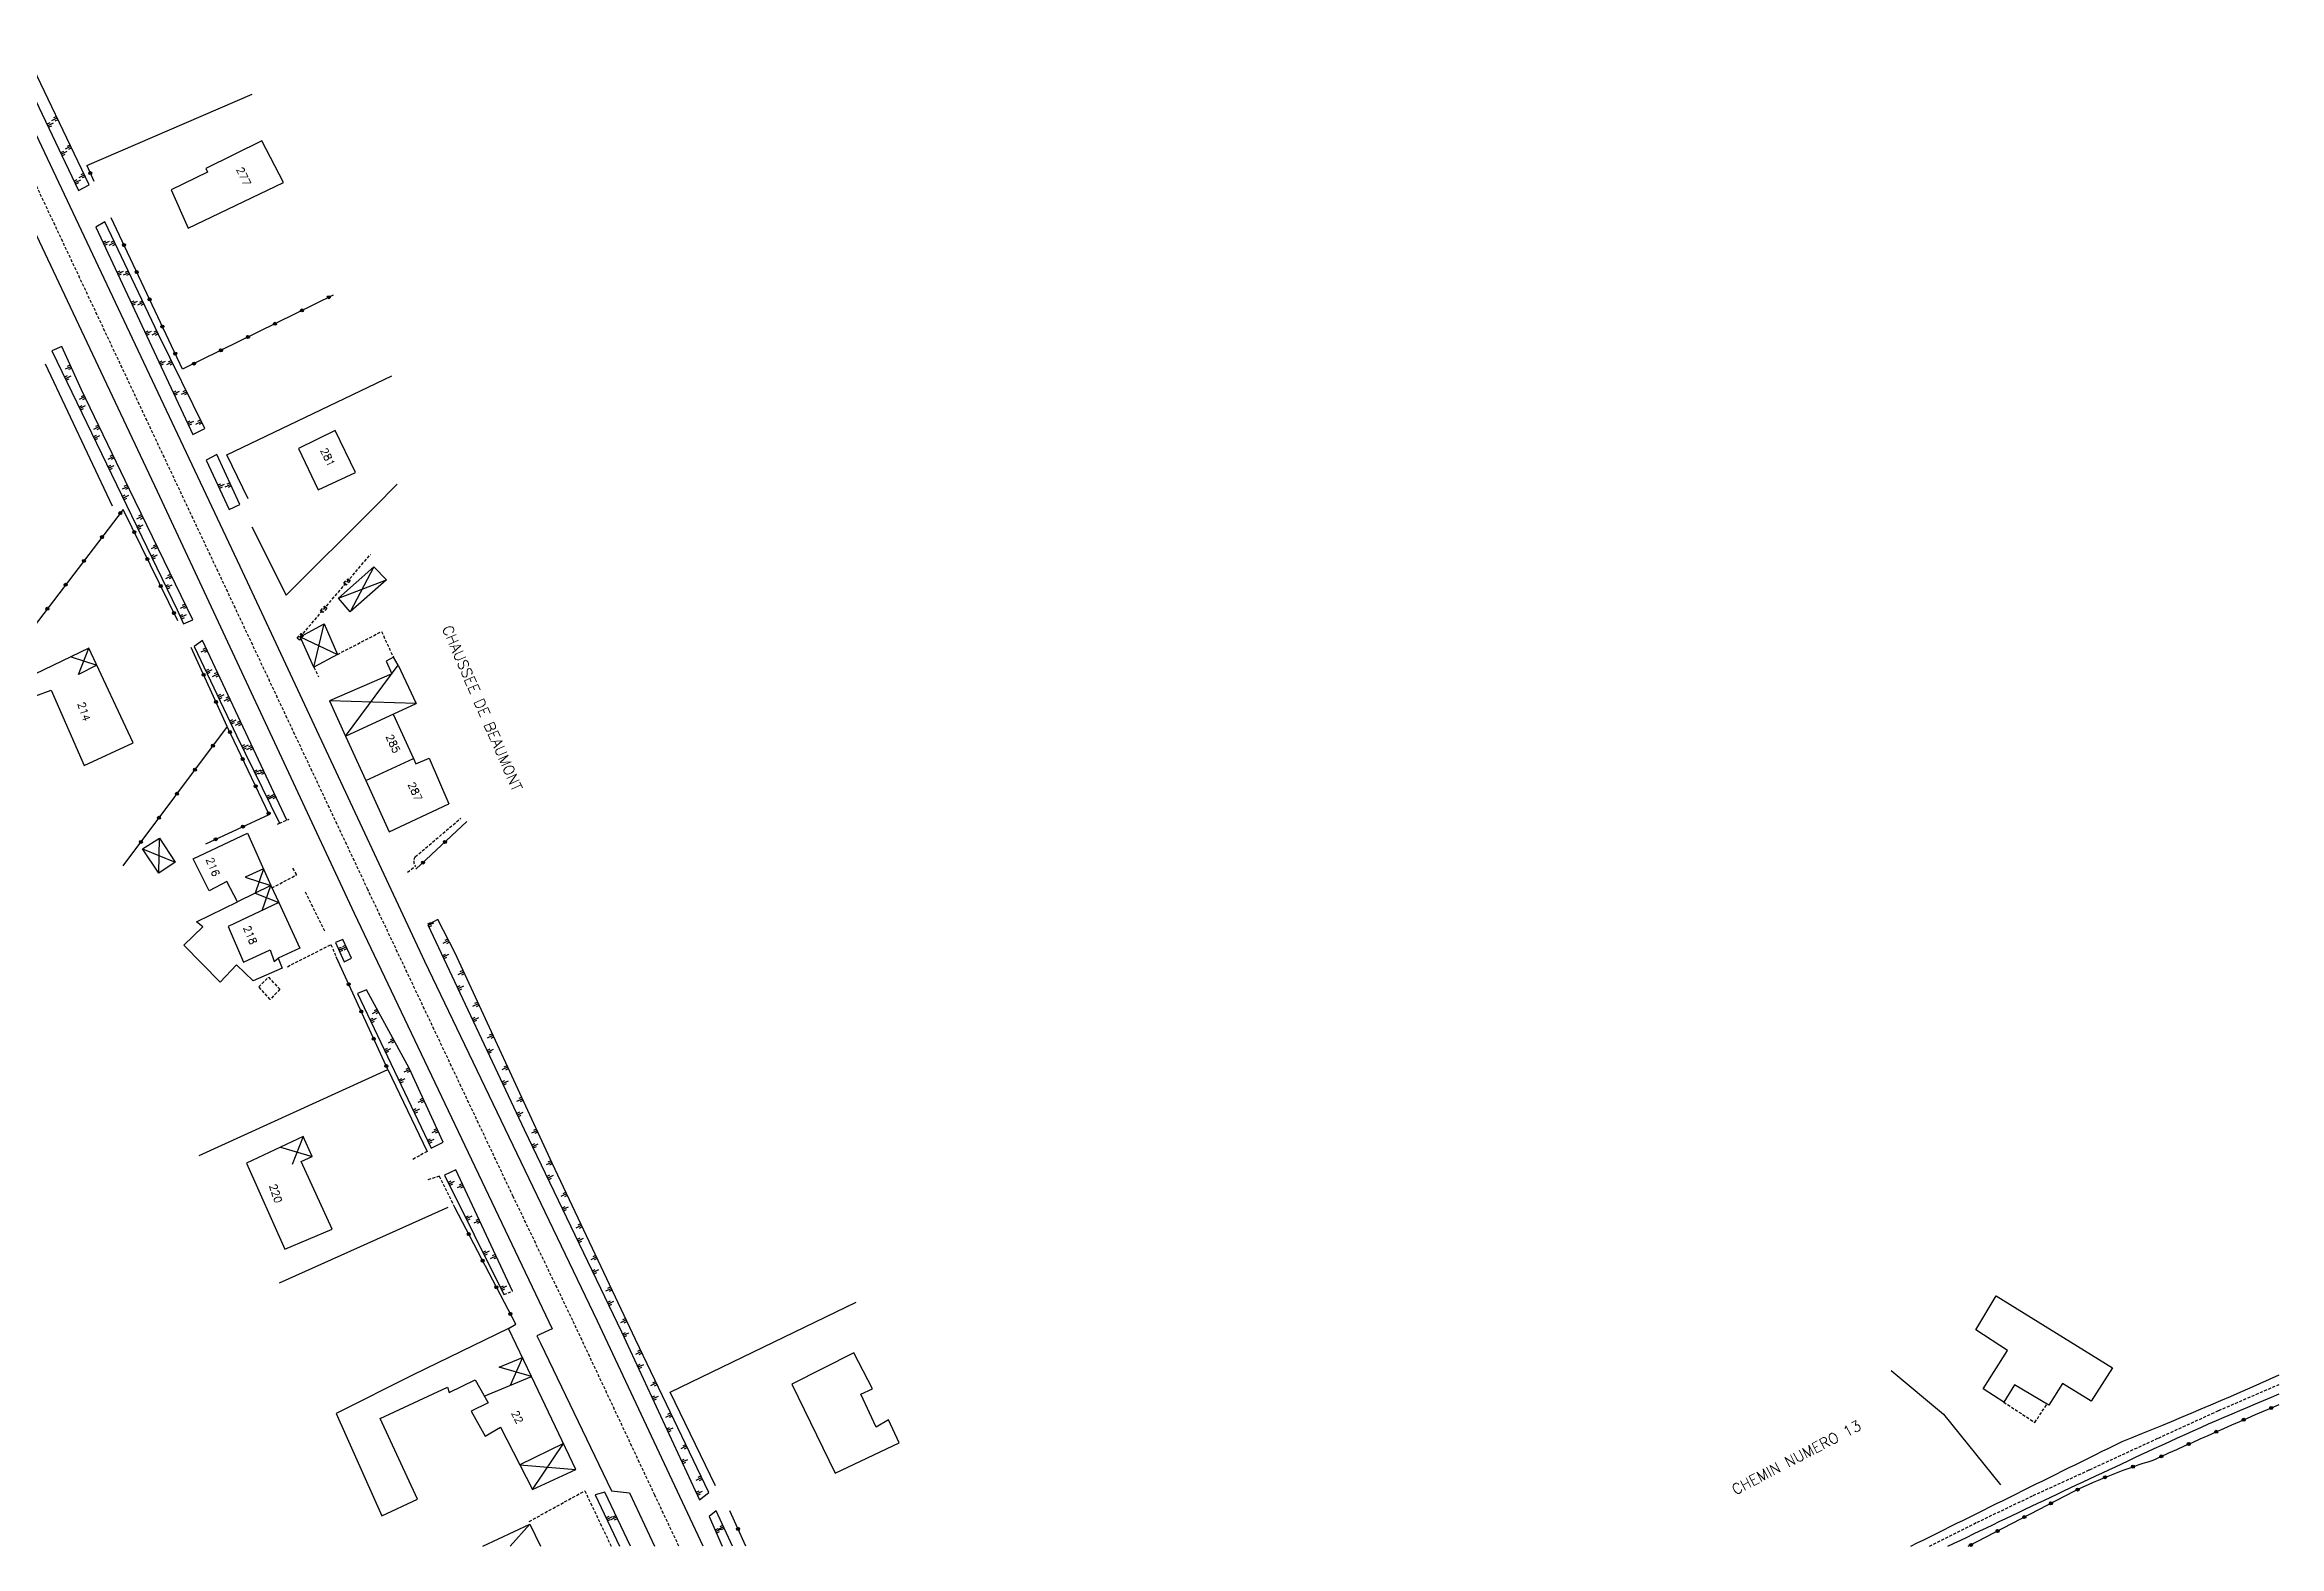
# Model space of a CAD drawing. Header units: millimetres. Extents: x 123000 to 124000, y 124000 to 125000.
# Drawn here: x 123628 to 124000, y 124000 to 124250 of the extents above; entities that cross this region are included whole.
import ezdxf
from ezdxf.enums import TextEntityAlignment as Align

# ---------------------------------------------------------------- set-up
doc = ezdxf.new("R2010")
doc.units = ezdxf.units.MM
doc.linetypes.add('DASHED', pattern=[0.75, 0.5, -0.25])
for name, color, linetype in [('w0001', 6, 'DASHED'), ('w0008', 7, 'CONTINUOUS'), ('w0100', 7, 'CONTINUOUS'), ('w0112', 1, 'DASHED'), ('W0211', 2, 'CONTINUOUS'), ('W0310', 3, 'CONTINUOUS'), ('w0322', 7, 'CONTINUOUS'), ('w0989', 7, 'CONTINUOUS'), ('w0991', 7, 'CONTINUOUS')]:
    doc.layers.add(name, color=color, linetype=linetype)
doc.styles.get("Standard").update_dxf_attribs({"font": 'romans.shx', "width": 0.85})

msp = doc.modelspace()

# ---------------------------------------------------------------- linework, layer by layer
at = {"layer": 'w0001'}
for points in [[(123733.6, 124000), (123729.6, 124008.49), (123715.92, 124037.59), (123706.02, 124058.21), (123681.82, 124109.34), (123650.51, 124175.81), (123624.26, 124231.57), (123615.55, 124250)], [(123941.75, 124000), (123949.68, 124003.99), (123959.04, 124008.45), (123968.43, 124012.74), (123979.87, 124018.02), (123989.92, 124022.61), (124000, 124026.96)]]:
    msp.add_lwpolyline(points, dxfattribs=at)
at = {"layer": 'w0008'}
for points in [[(123611.61, 124250), (123646.77, 124175.64), (123679.54, 124105.41), (123712.52, 124036.21), (123709.97, 124035.02), (123710.55, 124033.82), (123722.36, 124009.25), (123725.35, 124008.89), (123729.54, 124000)], [(123737.66, 124000), (123720.03, 124037.46), (123691.29, 124097.37), (123660.54, 124163.15), (123619.49, 124250)]]:
    msp.add_lwpolyline(points, dxfattribs=at)
for points in [[(123938.64, 124000, -0.000941), (123973.84, 124017.44, 0.010143), (124000, 124028.55, 0.010143)], [(123944.82, 124000, -0.00352), (123979.17, 124016.26, -0.011556), (124000, 124025.37, -0.011556)]]:
    msp.add_lwpolyline(points, format="xyb", dxfattribs=at)
at = {"layer": 'w0100'}
for points in [[(123651.9, 124219.47), (123667.79, 124227.03), (123664.16, 124233.98), (123654.85, 124229.37), (123655.15, 124228.77), (123649.1, 124225.82), (123651.9, 124219.47)], [(123670.29, 124182.78), (123673.57, 124175.89), (123679.77, 124178.75), (123676.38, 124185.74), (123670.29, 124182.78)], [(123676.91, 124157.84), (123682.83, 124163.06), (123684.92, 124160.89), (123678.87, 124155.58), (123676.91, 124157.84), (123684.92, 124160.89)], [(123682.83, 124163.06), (123678.87, 124155.58)], [(123670.55, 124151.4), (123674.55, 124153.58), (123676.78, 124148.49), (123672.85, 124146.36), (123670.55, 124151.4), (123676.78, 124148.49)], [(123672.85, 124146.36), (123674.55, 124153.58)], [(123634.61, 124129.97), (123642.77, 124133.79), (123635.39, 124149.53), (123624.89, 124144.5), (123626.38, 124141.52), (123629.08, 124142.51), (123634.61, 124129.97)], [(123632.43, 124148.11), (123636.71, 124146.71), (123633.63, 124145.12)], [(123633.63, 124145.12), (123635.39, 124149.53)], [(123686.89, 124146.68), (123686.06, 124148.02), (123684.85, 124147.38), (123685.83, 124145.25), (123675.43, 124140.77)], [(123689.88, 124140.32), (123675.43, 124140.77), (123678.1, 124134.85), (123686.89, 124146.68), (123689.88, 124140.32)], [(123678.1, 124134.85), (123689.88, 124140.32)], [(123686.01, 124138.53), (123689.43, 124131.14)], [(123678.1, 124134.85), (123681.5, 124127.48)], [(123681.5, 124127.48), (123689.43, 124131.14)], [(123689.43, 124131.14), (123689.8, 124130.25), (123692.03, 124131.23), (123695.28, 124123.59)], [(123681.5, 124127.48), (123685.38, 124118.95)], [(123685.38, 124118.95), (123695.28, 124123.59)], [(123644.28, 124116.1), (123647.14, 124117.87), (123649.73, 124113.92), (123647, 124112.08), (123644.28, 124116.1), (123649.73, 124113.92)], [(123647, 124112.08), (123647.14, 124117.87)], [(123652.76, 124114.45), (123661.8, 124118.73), (123665.66, 124110.01), (123667.02, 124107.21), (123670.5, 124099.56), (123666.87, 124097.92), (123667.58, 124096.23), (123662.72, 124094.16), (123659.96, 124096.82), (123657.23, 124093.93), (123651.21, 124100.08), (123654.33, 124103.13), (123653.32, 124103.97), (123660.12, 124107.32), (123658.33, 124110.7), (123655.38, 124109.14), (123652.76, 124114.45)], [(123664.44, 124112.77), (123663.07, 124108.76), (123667.02, 124107.21), (123658.59, 124103.17)], [(123664.44, 124112.77), (123661.41, 124111.41), (123665.66, 124110.01), (123660.12, 124107.32)], [(123664.22, 124105.87), (123665.66, 124110.01)], [(123658.59, 124103.17), (123661.12, 124097.24), (123665.58, 124099.28), (123666.2, 124097.36), (123666.87, 124097.92)], [(123668, 124049.44), (123675.85, 124052.82), (123670.71, 124064.04), (123672.53, 124064.91), (123671.04, 124068.22), (123661.64, 124063.77), (123668, 124049.44)], [(123667.3, 124066.45), (123672.53, 124064.91)], [(123671.04, 124068.22), (123669.22, 124063.56)], [(123952.85, 124041.67), (123972.22, 124029.7), (123968.66, 124024.16), (123963.9, 124027.08), (123961.61, 124023.5), (123955.92, 124026.87), (123954.14, 124024), (123950.7, 124026.19), (123954.77, 124032.61), (123949.49, 124036.05), (123952.85, 124041.67)], [(123709.21, 124009.44), (123716.46, 124012.81), (123709.06, 124028.28), (123705.24, 124036.28), (123689.36, 124028.55), (123676.53, 124022.09), (123684.13, 124005.05), (123690.09, 124007.83), (123683.88, 124021.25), (123695.05, 124026.51), (123695.35, 124025.61), (123699.66, 124027.7), (123701.83, 124023.87), (123699.02, 124022.49), (123701.36, 124018.36), (123703.88, 124019.82), (123709.21, 124009.44), (123714.39, 124017.13), (123707.09, 124013.56), (123716.46, 124012.81)], [(123759.6, 124012.19), (123770.28, 124017.22), (123768.46, 124021.04), (123766.44, 124019.85), (123763.87, 124025.31), (123765.82, 124026.19), (123762.74, 124032.22), (123752.37, 124027.01), (123759.6, 124012.19)], [(123701.19, 124025), (123709.06, 124028.28), (123703.7, 124029.81), (123707.55, 124031.45), (123705.5, 124026.79)], [(123935.4, 124029.26), (123944.12, 124022.02), (123953.59, 124010.21)], [(123700.98, 124000), (123708.76, 124003.7), (123710.54, 124000)], [(123705.49, 124000), (123708.76, 124003.7)]]:
    msp.add_lwpolyline(points, dxfattribs=at)
at = {"layer": 'w0112'}
for p, q in [((123677.83, 124160.33), (123678.48, 124161.09)), ((123678.21, 124160.01), (123677.83, 124160.33)), ((123678.86, 124160.77), (123678.21, 124160.01)), ((123678.48, 124161.09), (123678.86, 124160.77)), ((123673.94, 124155.77), (123674.59, 124156.53)), ((123674.32, 124155.44), (123673.94, 124155.77)), ((123674.97, 124156.2), (123674.32, 124155.44)), ((123674.59, 124156.53), (123674.97, 124156.2)), ((123670.05, 124151.2), (123670.69, 124151.96)), ((123670.43, 124150.88), (123670.05, 124151.2)), ((123671.07, 124151.64), (123670.43, 124150.88)), ((123670.69, 124151.96), (123671.07, 124151.64))]:
    msp.add_line(p, q, dxfattribs=at)
for points in [[(123670.55, 124151.4), (123682.24, 124165.12)], [(123676.78, 124148.49), (123684.09, 124152.29), (123686.06, 124148.02)], [(123672.85, 124146.36), (123673.6, 124144.77)], [(123666.77, 124120.23), (123667.1, 124120.39), (123668.73, 124121.06)], [(123665.85, 124109.61), (123669.98, 124111.8), (123669.3, 124112.97)], [(123671.38, 124108.95), (123674.62, 124102.43)], [(123668.45, 124096.5), (123675.68, 124100.18), (123676.54, 124098.13)], [(123663.65, 124093.14), (123665.28, 124094.73), (123667.16, 124092.73), (123665.58, 124091.06), (123663.65, 124093.14)], [(123691.7, 124065.75), (123689.23, 124064.37)], [(123696.29, 124056.42), (123693.74, 124061.62), (123691.64, 124060.98)], [(123704.46, 124041.92), (123705.92, 124042.47)], [(123954.14, 124024), (123959.31, 124020.61), (123961.32, 124023.67)], [(123708.67, 124004.13), (123717.92, 124009.24), (123722.32, 124000)]]:
    msp.add_lwpolyline(points, dxfattribs=at)
msp.add_lwpolyline([(123688.42, 124112.23), (123689.76, 124113.25, -0.380626), (123689.72, 124114.79), (123697.3, 124121.23)], format="xyb", dxfattribs=at)
at = {"layer": 'W0211'}
for p, q in [((123628.88, 124236.98), (123628.43, 124236.77)), ((123629.46, 124236.93), (123628.55, 124236.5)), ((123629.13, 124236.46), (123628.68, 124236.24)), ((123629.21, 124237.38), (123630.11, 124237.81)), ((123629.54, 124237.86), (123629.99, 124238.07)), ((123629.79, 124237.34), (123630.24, 124237.55)), ((123631.48, 124232.64), (123632.38, 124233.08)), ((123631.81, 124233.12), (123632.26, 124233.34)), ((123632.05, 124232.6), (123632.51, 124232.82)), ((123631.14, 124232.24), (123630.68, 124232.02)), ((123631.71, 124232.19), (123630.81, 124231.76)), ((123631.38, 124231.72), (123630.93, 124231.5)), ((123633.39, 124227.5), (123632.94, 124227.28)), ((123633.97, 124227.45), (123633.06, 124227.02)), ((123633.64, 124226.98), (123633.19, 124226.76)), ((123633.75, 124227.91), (123634.65, 124228.34)), ((123634.07, 124228.38), (123634.52, 124228.6)), ((123634.32, 124227.86), (123634.77, 124228.08)), ((123638.17, 124217.3), (123637.72, 124217.09)), ((123638.75, 124217.25), (123637.84, 124216.83)), ((123638.42, 124216.78), (123637.96, 124216.57)), ((123638.76, 124216.64), (123639.67, 124217.07)), ((123639.09, 124217.11), (123639.54, 124217.33)), ((123639.34, 124216.59), (123639.79, 124216.81)), ((123640.51, 124212.31), (123640.06, 124212.09)), ((123641.08, 124212.26), (123640.18, 124211.83)), ((123640.75, 124211.78), (123640.3, 124211.57)), ((123641.14, 124211.66), (123642.04, 124212.09)), ((123641.47, 124212.13), (123641.92, 124212.35)), ((123641.71, 124211.61), (123642.17, 124211.83)), ((123642.85, 124207.31), (123642.39, 124207.1)), ((123643.42, 124207.26), (123642.52, 124206.84)), ((123643.09, 124206.79), (123642.64, 124206.57)), ((123643.51, 124206.68), (123644.42, 124207.11)), ((123643.84, 124207.15), (123644.29, 124207.37)), ((123644.09, 124206.63), (123644.54, 124206.85)), ((123645.18, 124202.31), (123644.73, 124202.1)), ((123645.76, 124202.26), (123644.85, 124201.84)), ((123645.43, 124201.79), (123644.98, 124201.58)), ((123645.89, 124201.7), (123646.79, 124202.13)), ((123646.22, 124202.17), (123646.67, 124202.39)), ((123646.46, 124201.65), (123646.92, 124201.87)), ((123631.5, 124196.01), (123632.41, 124196.42)), ((123631.84, 124196.47), (123632.29, 124196.68)), ((123632.07, 124195.95), (123632.53, 124196.15)), ((123647.52, 124197.31), (123647.07, 124197.1)), ((123648.1, 124197.26), (123647.19, 124196.84)), ((123647.77, 124196.79), (123647.31, 124196.58)), ((123648.33, 124196.74), (123649.23, 124197.18)), ((123648.65, 124197.22), (123649.1, 124197.44)), ((123648.91, 124196.7), (123649.35, 124196.92)), ((123631.79, 124194.86), (123631.34, 124194.64)), ((123632.37, 124194.82), (123631.47, 124194.38)), ((123632.04, 124194.34), (123631.59, 124194.12)), ((123634.13, 124191.44), (123634.58, 124191.66)), ((123649.86, 124192.32), (123649.41, 124192.1)), ((123650.43, 124192.27), (123649.53, 124191.84)), ((123650.1, 124191.79), (123649.65, 124191.58)), ((123650.77, 124191.79), (123651.67, 124192.23)), ((123651.09, 124192.27), (123651.54, 124192.49)), ((123651.35, 124191.75), (123651.79, 124191.97)), ((123634.19, 124189.89), (123633.74, 124189.67)), ((123633.8, 124190.97), (123634.71, 124191.4)), ((123634.77, 124189.85), (123633.87, 124189.41)), ((123634.44, 124189.37), (123633.99, 124189.15)), ((123634.38, 124190.92), (123634.83, 124191.14)), ((123636.59, 124184.92), (123636.14, 124184.71)), ((123636.19, 124185.99), (123637.09, 124186.42)), ((123637.17, 124184.88), (123636.26, 124184.45)), ((123636.84, 124184.4), (123636.39, 124184.19)), ((123636.51, 124186.47), (123636.96, 124186.68)), ((123636.76, 124185.95), (123637.21, 124186.16)), ((123652.2, 124187.32), (123651.74, 124187.11)), ((123652.77, 124187.27), (123651.87, 124186.85)), ((123652.44, 124186.8), (123651.99, 124186.58)), ((123653.21, 124186.84), (123654.11, 124187.28)), ((123653.53, 124187.32), (123653.98, 124187.54)), ((123653.79, 124186.8), (123654.23, 124187.02)), ((123638.57, 124181.01), (123639.47, 124181.45)), ((123638.9, 124181.49), (123639.35, 124181.71)), ((123639.15, 124180.97), (123639.6, 124181.19)), ((123638.99, 124179.95), (123638.54, 124179.74)), ((123639.56, 124179.91), (123638.66, 124179.48)), ((123639.24, 124179.43), (123638.79, 124179.22)), ((123641.28, 124176.51), (123641.73, 124176.73)), ((123657.31, 124176.85), (123656.85, 124176.64)), ((123657.88, 124176.8), (123656.97, 124176.38)), ((123658.04, 124176.39), (123658.95, 124176.8)), ((123658.38, 124176.86), (123658.83, 124177.07)), ((123641.39, 124174.99), (123640.94, 124174.77)), ((123640.95, 124176.04), (123641.86, 124176.47)), ((123641.96, 124174.94), (123641.06, 124174.51)), ((123641.64, 124174.47), (123641.19, 124174.25)), ((123641.53, 124175.99), (123641.98, 124176.21)), ((123657.55, 124176.33), (123657.1, 124176.12)), ((123658.62, 124176.33), (123659.07, 124176.54)), ((123643.79, 124170.02), (123643.34, 124169.8)), ((123643.37, 124171.07), (123644.27, 124171.51)), ((123644.37, 124169.98), (123643.47, 124169.54)), ((123644.04, 124169.5), (123643.59, 124169.28)), ((123643.7, 124171.55), (123644.14, 124171.77)), ((123643.95, 124171.03), (123644.4, 124171.25)), ((123645.79, 124166.11), (123646.69, 124166.55)), ((123646.12, 124166.59), (123646.56, 124166.81)), ((123646.37, 124166.07), (123646.82, 124166.29)), ((123646.19, 124165.05), (123645.74, 124164.83)), ((123646.77, 124165.01), (123645.87, 124164.57)), ((123646.44, 124164.53), (123645.99, 124164.32)), ((123648.54, 124161.63), (123648.98, 124161.85)), ((123648.6, 124160.09), (123648.14, 124159.87)), ((123648.21, 124161.15), (123649.11, 124161.59)), ((123649.17, 124160.04), (123648.27, 124159.61)), ((123648.85, 124159.57), (123648.4, 124159.35)), ((123648.79, 124161.11), (123649.24, 124161.33)), ((123650.99, 124155.1), (123650.53, 124154.89)), ((123650.63, 124156.2), (123651.53, 124156.64)), ((123651.56, 124155.05), (123650.65, 124154.63)), ((123651.23, 124154.58), (123650.77, 124154.37)), ((123650.96, 124156.68), (123651.41, 124156.89)), ((123651.21, 124156.16), (123651.66, 124156.38)), ((123654.08, 124148.89), (123654.99, 124149.32)), ((123654.41, 124149.37), (123654.87, 124149.58)), ((123654.66, 124148.84), (123655.11, 124149.06)), ((123655.27, 124145.98), (123654.82, 124145.76)), ((123655.84, 124145.94), (123654.94, 124145.5)), ((123655.52, 124145.46), (123655.07, 124145.24)), ((123655.98, 124144.83), (123656.89, 124145.26)), ((123656.31, 124145.31), (123656.77, 124145.52)), ((123656.56, 124144.78), (123657.01, 124144.99)), ((123657.28, 124141.79), (123656.83, 124141.57)), ((123657.85, 124141.74), (123656.95, 124141.31)), ((123657.53, 124141.26), (123657.08, 124141.05)), ((123657.88, 124140.77), (123658.79, 124141.2)), ((123658.21, 124141.25), (123658.67, 124141.46)), ((123658.46, 124140.72), (123658.91, 124140.93)), ((123659.29, 124137.59), (123658.84, 124137.37)), ((123659.86, 124137.55), (123658.96, 124137.11)), ((123659.54, 124137.07), (123659.09, 124136.85)), ((123659.78, 124136.71), (123660.69, 124137.14)), ((123660.11, 124137.18), (123660.57, 124137.4)), ((123660.36, 124136.66), (123660.81, 124136.87)), ((123661.31, 124133.41), (123660.86, 124133.19)), ((123661.88, 124133.37), (123660.98, 124132.93)), ((123661.56, 124132.89), (123661.11, 124132.67)), ((123661.69, 124132.65), (123662.59, 124133.08)), ((123662.02, 124133.13), (123662.47, 124133.34)), ((123662.26, 124132.6), (123662.72, 124132.81)), ((123663.35, 124129.23), (123662.9, 124129.01)), ((123663.92, 124129.19), (123663.02, 124128.75)), ((123663.6, 124128.71), (123663.15, 124128.49)), ((123663.59, 124128.59), (123664.5, 124129.02)), ((123663.92, 124129.07), (123664.37, 124129.28)), ((123664.17, 124128.54), (123664.62, 124128.76)), ((123665.38, 124125.05), (123664.93, 124124.83)), ((123665.96, 124125.01), (123665.06, 124124.57)), ((123665.5, 124124.53), (123666.4, 124124.96)), ((123665.83, 124125.01), (123666.28, 124125.22)), ((123666.07, 124124.49), (123666.52, 124124.7)), ((123665.64, 124124.53), (123665.19, 124124.31)), ((123692.19, 124103.8), (123691.74, 124103.59)), ((123692.77, 124103.76), (123691.87, 124103.33)), ((123692.44, 124103.28), (123691.99, 124103.07)), ((123677.35, 124099.7), (123676.89, 124099.5)), ((123677.92, 124099.64), (123677, 124099.23)), ((123677.58, 124099.17), (123677.12, 124098.97)), ((123677.3, 124099.37), (123678.2, 124099.8)), ((123677.63, 124099.85), (123678.08, 124100.06)), ((123677.87, 124099.32), (123678.33, 124099.53)), ((123694.36, 124100.4), (123695.25, 124100.86)), ((123694.67, 124100.89), (123695.12, 124101.12)), ((123694.94, 124100.37), (123695.38, 124100.6)), ((123694.67, 124098.54), (123694.22, 124098.33)), ((123695.25, 124098.5), (123694.34, 124098.07)), ((123694.92, 124098.02), (123694.47, 124097.81)), ((123696.87, 124095.2), (123697.78, 124095.62)), ((123697.2, 124095.68), (123697.66, 124095.89)), ((123697.44, 124095.15), (123697.9, 124095.36)), ((123697.15, 124093.29), (123696.7, 124093.07)), ((123697.73, 124093.24), (123696.82, 124092.81)), ((123697.4, 124092.76), (123696.95, 124092.55)), ((123682.64, 124087.89), (123682.19, 124087.68)), ((123683.22, 124087.85), (123682.31, 124087.42)), ((123682.61, 124088.71), (123683.49, 124089.19)), ((123682.91, 124089.21), (123683.35, 124089.44)), ((123683.19, 124088.7), (123683.62, 124088.94)), ((123699.63, 124088.03), (123699.18, 124087.81)), ((123700.21, 124087.98), (123699.3, 124087.55)), ((123699.31, 124089.93), (123700.22, 124090.35)), ((123699.88, 124087.51), (123699.42, 124087.29)), ((123699.65, 124090.4), (123700.1, 124090.61)), ((123699.89, 124089.88), (123700.34, 124090.09)), ((123682.89, 124087.37), (123682.44, 124087.16)), ((123685.26, 124083.82), (123686.14, 124084.3)), ((123685.56, 124084.31), (123686, 124084.55)), ((123685.83, 124083.8), (123686.27, 124084.04)), ((123701.76, 124084.65), (123702.66, 124085.07)), ((123702.09, 124085.13), (123702.54, 124085.34)), ((123702.33, 124084.6), (123702.79, 124084.81)), ((123685.03, 124082.87), (123684.58, 124082.65)), ((123685.61, 124082.82), (123684.71, 124082.39)), ((123685.28, 124082.35), (123684.83, 124082.13)), ((123702.11, 124082.77), (123701.66, 124082.56)), ((123702.68, 124082.72), (123701.78, 124082.29)), ((123702.35, 124082.25), (123701.9, 124082.03)), ((123704.53, 124079.85), (123704.99, 124080.06)), ((123687.42, 124077.84), (123686.97, 124077.63)), ((123688, 124077.8), (123687.1, 124077.37)), ((123687.67, 124077.32), (123687.22, 124077.11)), ((123687.86, 124078.98), (123688.77, 124079.4)), ((123688.2, 124079.45), (123688.65, 124079.66)), ((123688.44, 124078.92), (123688.89, 124079.13)), ((123704.59, 124077.51), (123704.13, 124077.3)), ((123704.2, 124079.38), (123705.11, 124079.8)), ((123705.16, 124077.46), (123704.26, 124077.04)), ((123704.83, 124076.99), (123704.38, 124076.77)), ((123704.78, 124079.33), (123705.23, 124079.54)), ((123689.82, 124072.82), (123689.36, 124072.6)), ((123690.39, 124072.77), (123689.49, 124072.34)), ((123690.19, 124073.92), (123691.1, 124074.34)), ((123690.53, 124074.39), (123690.98, 124074.6)), ((123690.77, 124073.87), (123691.22, 124074.08)), ((123706.64, 124074.1), (123707.55, 124074.52)), ((123706.98, 124074.58), (123707.43, 124074.79)), ((123707.22, 124074.05), (123707.67, 124074.26)), ((123690.06, 124072.29), (123689.61, 124072.08)), ((123692.52, 124068.87), (123693.43, 124069.28)), ((123692.85, 124069.34), (123693.31, 124069.55)), ((123693.09, 124068.81), (123693.55, 124069.02)), ((123707.07, 124072.25), (123706.61, 124072.04)), ((123707.64, 124072.2), (123706.74, 124071.78)), ((123707.31, 124071.73), (123706.86, 124071.52)), ((123709.09, 124068.83), (123710, 124069.25)), ((123709.42, 124069.3), (123709.87, 124069.51)), ((123709.66, 124068.78), (123710.12, 124068.99)), ((123692.21, 124067.79), (123691.76, 124067.58)), ((123692.78, 124067.74), (123691.88, 124067.32)), ((123692.46, 124067.27), (123692, 124067.05)), ((123709.56, 124067.01), (123709.11, 124066.79)), ((123710.14, 124066.96), (123709.24, 124066.53)), ((123709.81, 124066.48), (123709.36, 124066.27)), ((123711.53, 124063.55), (123712.44, 124063.97)), ((123712.08, 124061.76), (123711.63, 124061.55)), ((123712.65, 124061.72), (123711.75, 124061.29)), ((123711.86, 124064.03), (123712.32, 124064.24)), ((123712.11, 124063.5), (123712.56, 124063.71)), ((123695.63, 124060.8), (123695.19, 124060.57)), ((123696.21, 124060.76), (123695.32, 124060.31)), ((123695.89, 124060.28), (123695.44, 124060.06)), ((123696.75, 124059.72), (123697.65, 124060.14)), ((123697.08, 124060.19), (123697.53, 124060.4)), ((123697.32, 124059.67), (123697.78, 124059.88)), ((123712.33, 124061.24), (123711.88, 124061.03)), ((123714.01, 124058.29), (123714.92, 124058.72)), ((123714.34, 124058.76), (123714.79, 124058.98)), ((123714.59, 124058.24), (123715.04, 124058.45)), ((123698.53, 124054.97), (123698.08, 124054.75)), ((123699.11, 124054.94), (123698.21, 124054.49)), ((123698.79, 124054.46), (123698.34, 124054.23)), ((123699.5, 124053.83), (123700.41, 124054.25)), ((123699.83, 124054.3), (123700.29, 124054.51)), ((123700.08, 124053.78), (123700.53, 124053.99)), ((123714.59, 124056.52), (123714.14, 124056.31)), ((123715.17, 124056.48), (123714.27, 124056.05)), ((123714.84, 124056), (123714.39, 124055.79)), ((123716.49, 124053.03), (123717.4, 124053.46)), ((123717.11, 124051.28), (123716.66, 124051.07)), ((123717.68, 124051.24), (123716.78, 124050.81)), ((123716.82, 124053.51), (123717.27, 124053.72)), ((123717.36, 124050.76), (123716.91, 124050.55)), ((123717.07, 124052.98), (123717.52, 124053.2)), ((123701.42, 124049.15), (123700.98, 124048.93)), ((123702, 124049.11), (123701.1, 124048.67)), ((123701.68, 124048.63), (123701.23, 124048.41)), ((123702.26, 124047.94), (123703.16, 124048.36)), ((123702.59, 124048.41), (123703.04, 124048.62)), ((123702.83, 124047.89), (123703.29, 124048.1)), ((123718.97, 124047.77), (123719.87, 124048.2)), ((123719.3, 124048.25), (123719.75, 124048.46)), ((123719.54, 124047.72), (123720, 124047.94)), ((123704.32, 124043.33), (123703.87, 124043.1)), ((123704.89, 124043.29), (123704, 124042.85)), ((123704.57, 124042.81), (123704.13, 124042.59)), ((123719.62, 124046.04), (123719.17, 124045.83)), ((123720.2, 124046), (123719.3, 124045.57)), ((123719.87, 124045.52), (123719.42, 124045.31)), ((123721.45, 124042.51), (123722.35, 124042.94)), ((123721.78, 124042.99), (123722.23, 124043.2)), ((123722.14, 124040.8), (123721.69, 124040.59)), ((123722.72, 124040.76), (123721.82, 124040.32)), ((123722.39, 124040.28), (123721.94, 124040.06)), ((123722.02, 124042.47), (123722.48, 124042.68)), ((123723.93, 124037.26), (123724.83, 124037.68)), ((123724.66, 124035.55), (123724.2, 124035.34)), ((123724.26, 124037.73), (123724.71, 124037.94)), ((123725.23, 124035.5), (123724.32, 124035.08)), ((123724.5, 124037.21), (123724.95, 124037.42)), ((123724.9, 124035.03), (123724.44, 124034.82)), ((123726.42, 124032), (123727.32, 124032.43)), ((123726.75, 124032.47), (123727.2, 124032.69)), ((123727, 124031.95), (123727.45, 124032.17)), ((123727.1, 124030.28), (123726.65, 124030.07)), ((123727.68, 124030.23), (123726.77, 124029.81)), ((123727.35, 124029.76), (123726.89, 124029.55)), ((123728.93, 124026.75), (123729.83, 124027.19)), ((123729.55, 124025.01), (123729.1, 124024.8)), ((123730.12, 124024.95), (123729.22, 124024.53)), ((123729.26, 124027.23), (123729.71, 124027.45)), ((123729.79, 124024.48), (123729.34, 124024.27)), ((123729.51, 124026.71), (123729.96, 124026.93)), ((123731.44, 124021.51), (123732.34, 124021.94)), ((123731.77, 124021.99), (123732.22, 124022.2)), ((123732.02, 124021.47), (123732.47, 124021.68)), ((123732, 124019.73), (123731.54, 124019.52)), ((123732.57, 124019.68), (123731.66, 124019.26)), ((123732.24, 124019.21), (123731.79, 124019)), ((123734.28, 124016.74), (123734.73, 124016.96)), ((123733.95, 124016.27), (123734.85, 124016.7)), ((123734.44, 124014.46), (123733.99, 124014.25)), ((123735.02, 124014.41), (123734.11, 124013.99)), ((123734.69, 124013.94), (123734.23, 124013.73)), ((123734.53, 124016.22), (123734.98, 124016.44)), ((123736.46, 124011.02), (123737.36, 124011.46)), ((123736.79, 124011.5), (123737.24, 124011.72)), ((123737.04, 124010.98), (123737.49, 124011.2)), ((123736.89, 124009.19), (123736.44, 124008.98)), ((123737.47, 124009.13), (123736.56, 124008.71)), ((123737.13, 124008.66), (123736.68, 124008.45)), ((123721.92, 124004.95), (123721.47, 124004.73)), ((123722.5, 124004.9), (123721.59, 124004.47)), ((123722.17, 124004.43), (123721.72, 124004.21)), ((123722.33, 124004.46), (123723.23, 124004.88)), ((123722.66, 124004.93), (123723.11, 124005.14)), ((123722.9, 124004.41), (123723.36, 124004.62)), ((123740.06, 124002.91), (123739.61, 124002.71)), ((123740.64, 124002.85), (123739.73, 124002.45)), ((123740.3, 124002.39), (123739.84, 124002.18)), ((123740.11, 124002.85), (123741.02, 124003.26)), ((123740.44, 124003.32), (123740.9, 124003.53)), ((123740.68, 124002.79), (123741.14, 124003))]:
    msp.add_line(p, q, dxfattribs=at)
for points in [[(123622.13, 124250), (123633.67, 124225.75), (123635.44, 124226.68), (123624.28, 124250)], [(123636.54, 124219.6), (123652.69, 124185.09), (123654.7, 124186.09), (123646.98, 124201.74), (123638.04, 124220.48), (123636.54, 124219.6)], [(123629.22, 124199.04), (123640.79, 124175.06), (123650.07, 124155.89), (123651.15, 124153.56), (123652.69, 124154.26), (123642.12, 124175.92), (123634.16, 124192.54), (123630.9, 124199.77), (123629.22, 124199.04)], [(123654.92, 124180.82), (123658.72, 124172.61), (123660.48, 124173.47), (123656.68, 124181.75), (123654.92, 124180.82)], [(123668.31, 124120.9), (123661.04, 124136.39), (123654.3, 124150.79), (123652.89, 124149.78)], [(123652.89, 124149.78), (123659.98, 124134.98), (123667.1, 124120.39)], [(123691.8, 124103.48), (123707.85, 124069.41), (123724.04, 124035.69), (123737.01, 124007.74), (123738.56, 124008.96), (123726.38, 124034.4), (123712.52, 124063.79), (123696.34, 124098.72), (123693.47, 124104.36), (123691.8, 124103.48)], [(123676.44, 124100.51), (123677.86, 124097.29), (123679.09, 124097.9), (123677.63, 124101.02), (123676.44, 124100.51)], [(123680.12, 124092.03), (123692.37, 124066.29), (123694.35, 124067.28), (123688.69, 124079.58), (123681.61, 124092.66), (123680.12, 124092.03)], [(123705.92, 124042.47), (123696.47, 124062.67), (123694.59, 124061.77), (123704.46, 124041.92)], [(123725.53, 124000), (123721.29, 124009), (123719.66, 124008.58), (123723.7, 124000)], [(123742.5, 124000), (123739.81, 124005.9), (123738.61, 124004.94), (123740.82, 124000)]]:
    msp.add_lwpolyline(points, dxfattribs=at)
at = {"layer": 'W0310'}
for points in [[(123635.02, 124229.9), (123662.57, 124241.77)], [(123628.08, 124196.86), (123639.23, 124173.22)], [(123661.92, 124174.38), (123658.34, 124181.73), (123685.81, 124194.86)], [(123662.5, 124169.73), (123668.23, 124158.35), (123682.91, 124173), (123686.69, 124176.82)], [(123653.72, 124065.08), (123685.15, 124079.4), (123691.7, 124065.75)], [(123667.13, 124043.85), (123695.19, 124056.48)], [(123739.71, 124010.05), (123732.13, 124025.67), (123763.08, 124040.64)]]:
    msp.add_lwpolyline(points, dxfattribs=at)
at = {"layer": 'w0322'}
for points in [[(123635.02, 124229.9), (123636.23, 124227.25)], [(123676.06, 124208.32), (123650.97, 124195.97), (123639.09, 124221.17)], [(123650.19, 124154.07), (123641.06, 124172.64), (123621.29, 124146.64), (123613.18, 124136.34)], [(123658.41, 124136.48), (123652.39, 124149.65)], [(123654.84, 124116.93), (123665.38, 124121.85), (123658.41, 124136.48), (123641.04, 124113.28)], [(123689.82, 124112.71), (123698.29, 124120.69)], [(123685.15, 124079.4), (123676.54, 124098.13)], [(123705.24, 124036.28), (123706.43, 124036.99), (123696.29, 124056.42)], [(123744.76, 124000), (123742.05, 124005.91)]]:
    msp.add_lwpolyline(points, dxfattribs=at)
msp.add_lwpolyline([(123948.2, 124000), (123965.86, 124009.17, -0.04167), (123979.02, 124014.34, -0.007773), (124000, 124023.6, -0.007773)], format="xyb", dxfattribs=at)
for centre, radius in [((123635.61, 124228.61), 0.25), ((123635.61, 124228.61), 0.15), ((123641.22, 124216.65), 0.25), ((123641.22, 124216.65), 0.15), ((123643.35, 124212.13), 0.25), ((123643.35, 124212.13), 0.15), ((123645.48, 124207.6), 0.25), ((123645.48, 124207.6), 0.15), ((123675.31, 124207.96), 0.25), ((123675.31, 124207.96), 0.15), ((123647.61, 124203.08), 0.25), ((123647.61, 124203.08), 0.15), ((123666.34, 124203.54), 0.25), ((123666.34, 124203.54), 0.15), ((123670.83, 124205.75), 0.25), ((123670.83, 124205.75), 0.15), ((123657.37, 124199.12), 0.25), ((123657.37, 124199.12), 0.15), ((123661.86, 124201.33), 0.25), ((123661.86, 124201.33), 0.15), ((123649.75, 124198.56), 0.25), ((123649.75, 124198.56), 0.15), ((123652.88, 124196.91), 0.25), ((123652.88, 124196.91), 0.15), ((123640.6, 124172.02), 0.25), ((123640.6, 124172.02), 0.15), ((123637.57, 124168.04), 0.25), ((123637.57, 124168.04), 0.15), ((123642.93, 124168.85), 0.25), ((123642.93, 124168.85), 0.15), ((123634.54, 124164.06), 0.25), ((123634.54, 124164.06), 0.15), ((123645.13, 124164.36), 0.25), ((123645.13, 124164.36), 0.15), ((123631.51, 124160.08), 0.25), ((123631.51, 124160.08), 0.15), ((123647.34, 124159.87), 0.25), ((123647.34, 124159.87), 0.15), ((123628.49, 124156.1), 0.25), ((123628.49, 124156.1), 0.15), ((123649.54, 124155.38), 0.25), ((123649.54, 124155.38), 0.15), ((123654.47, 124145.1), 0.25), ((123654.47, 124145.1), 0.15), ((123656.55, 124140.56), 0.25), ((123656.55, 124140.56), 0.15), ((123658.85, 124135.56), 0.25), ((123656.02, 124133.29), 0.25), ((123656.02, 124133.29), 0.15), ((123658.85, 124135.56), 0.15), ((123653.03, 124129.29), 0.25), ((123653.03, 124129.29), 0.15), ((123661, 124131.05), 0.25), ((123661, 124131.05), 0.15), ((123650.03, 124125.29), 0.25), ((123650.03, 124125.29), 0.15), ((123663.15, 124126.54), 0.25), ((123663.15, 124126.54), 0.15), ((123647.03, 124121.28), 0.25), ((123647.03, 124121.28), 0.15), ((123665.3, 124122.02), 0.25), ((123665.3, 124122.02), 0.15), ((123644.03, 124117.28), 0.25), ((123644.03, 124117.28), 0.15), ((123656.49, 124117.71), 0.25), ((123656.49, 124117.71), 0.15), ((123661.03, 124119.82), 0.25), ((123661.03, 124119.82), 0.15), ((123694.65, 124117.26), 0.25), ((123694.65, 124117.26), 0.15), ((123691.02, 124113.83), 0.25), ((123691.02, 124113.83), 0.15), ((123678.63, 124093.58), 0.25), ((123678.63, 124093.58), 0.15), ((123680.72, 124089.04), 0.25), ((123680.72, 124089.04), 0.15), ((123682.81, 124084.5), 0.25), ((123682.81, 124084.5), 0.15), ((123684.9, 124079.95), 0.25), ((123684.9, 124079.95), 0.15), ((123698.61, 124051.98), 0.25), ((123698.61, 124051.98), 0.15), ((123700.92, 124047.55), 0.25), ((123700.92, 124047.55), 0.15), ((123703.23, 124043.12), 0.25), ((123703.23, 124043.12), 0.15), ((123705.54, 124038.68), 0.25), ((123705.54, 124038.68), 0.15), ((123994.07, 124021.06), 0.25), ((123994.07, 124021.06), 0.15), ((123998.66, 124023.03), 0.25), ((123998.66, 124023.03), 0.15), ((123984.92, 124017.02), 0.25), ((123984.92, 124017.02), 0.15), ((123989.49, 124019.06), 0.25), ((123989.49, 124019.06), 0.15), ((123975.67, 124013.26), 0.25), ((123975.67, 124013.26), 0.15), ((123980.36, 124014.96), 0.25), ((123980.36, 124014.96), 0.15), ((123966.43, 124009.45), 0.25), ((123966.43, 124009.45), 0.15), ((123970.99, 124011.49), 0.25), ((123970.99, 124011.49), 0.15), ((123961.99, 124007.16), 0.25), ((123961.99, 124007.16), 0.15), ((123743.44, 124002.88), 0.25), ((123743.44, 124002.88), 0.15), ((123953.11, 124002.55), 0.25), ((123953.11, 124002.55), 0.15), ((123957.55, 124004.86), 0.25), ((123957.55, 124004.86), 0.15), ((123948.68, 124000.24), 0.25), ((123948.68, 124000.24), 0.15)]:
    msp.add_circle(centre, radius, dxfattribs=at)

# ---------------------------------------------------------------- texts
at = {"layer": 'w0989'}
for s, rotation, p in [('CHAUSSEE DE BEAUMONT', 293.4086, (123700.86, 124139.52)), ('CHEMIN NUMERO 13', 27.5709, (123919.63, 124014.78))]:
    msp.add_text(s, height=1.75, rotation=rotation, dxfattribs=at).set_placement(p, align=Align.MIDDLE)
at = {"layer": 'w0991'}
for s, rotation, p in [('277', 295.5389, (123661.14, 124228.06)), ('281', 296.3677, (123675.13, 124181.32)), ('214', 288.4542, (123634.58, 124138.97)), ('285', 294.7517, (123686.02, 124133.63)), ('287', 294.4682, (123689.67, 124125.66)), ('216', 291.5234, (123656.04, 124113.1)), ('218', 292.8567, (123662.23, 124101.77)), ('220', 288.4542, (123666.49, 124058.74)), ('22', 295.585, (123706.71, 124021.5))]:
    msp.add_text(s, height=1.25, rotation=rotation, dxfattribs=at).set_placement(p, align=Align.MIDDLE)

doc.saveas('drawing.dxf')
